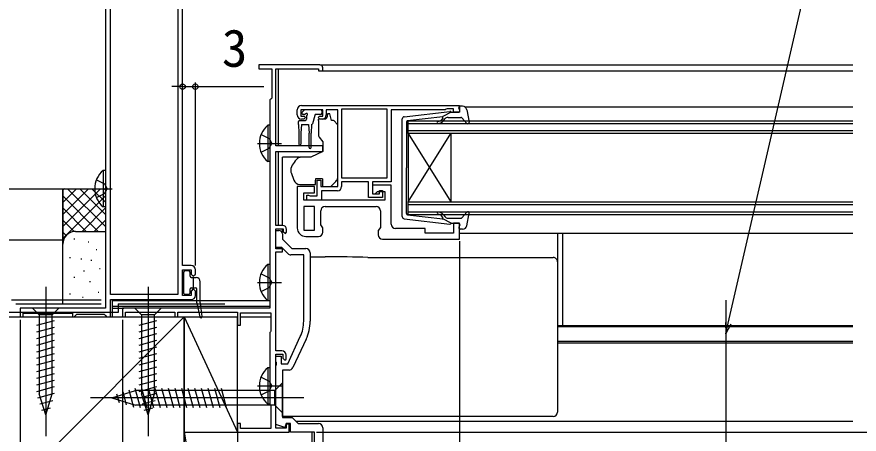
# Model space of a CAD drawing. Units: millimetres, scale not verified. Extents: x -525 to 525, y -783 to 778.
# Drawn here: x -276.8 to -79.2, y -570.2 to -472.5 of the extents above; entities that cross this region are included whole.
import ezdxf
from ezdxf.enums import TextEntityAlignment as Align

# ---------------------------------------------------------------- set-up
doc = ezdxf.new("R2010")
doc.units = ezdxf.units.MM
doc.header["$LTSCALE"] = 4
for name, color, linetype in [('0-2_YKK_11', 7, 'Continuous'), ('0-4_YKK_12', 2, 'Continuous'), ('0-5_YKK_13', 4, 'Continuous'), ('0-7_YKK_D', 6, 'Continuous'), ('0-9_YSS_K', 3, 'Continuous'), ('0-A_YSS_KE', 3, 'Continuous')]:
    doc.layers.add(name, color=color, linetype=linetype)
doc.styles.add('ＭＳ ゴシック', font='')
doc.styles.get('ＭＳ ゴシック').set_extended_font_data('MS Gothic')

msp = doc.modelspace()

# ---------------------------------------------------------------- linework, layer by layer
at = {"layer": '0-2_YKK_11'}
for p, q in [((-210.996, -495.399), (-210.996, -494.199)), ((-204.496, -516.899), (-192.496, -516.899)), ((-215.996, -523.099), (-215.996, -522.999)), ((-208.996, -523.899), (-205.996, -523.899)), ((-207.996, -527.699), (-207.996, -543.76)), ((-208.933, -547.986), (-212.027, -554.621))]:
    msp.add_line(p, q, dxfattribs=at)
for points in [[(-255.995, -435.699), (-255.995, -540.699), (-275.995, -540.699), (-275.995, -542.699), (-275.295, -542.699), (-275.295, -541.899), (-263.695, -541.899), (-263.695, -542.699), (-263.295, -542.699), (-262.995, -542.399), (-262.695, -542.099), (-256.295, -542.099), (-255.995, -542.399), (-255.695, -542.699), (-254.795, -542.699), (-254.795, -538.699), (-235.895, -538.699)], [(-235.895, -530.699), (-237.895, -530.699), (-237.895, -450.899), (-215.995, -450.899), (-215.995, -449.699), (-217.095, -449.699), (-217.095, -445.157), (-217.215, -444.974), (-217.215, -444.424), (-217.095, -444.24), (-217.095, -440.299)], [(-205.696, -483.699), (-219.996, -483.699), (-219.996, -484.599), (-216.996, -484.599), (-216.996, -491.499), (-217.196, -491.699), (-217.396, -491.899)], [(-214.496, -521.299), (-215.996, -521.299), (-215.996, -503.999), (-204.996, -503.999), (-204.996, -502.699), (-215.996, -502.699), (-215.996, -484.599), (-205.996, -484.599), (-205.996, -485.099), (-204.996, -485.099), (-204.996, -484.399)], [(-217.396, -491.899), (-217.396, -540.699), (-251.996, -540.699), (-251.996, -542.699), (-251.296, -542.699), (-251.296, -541.599), (-239.696, -541.599), (-239.696, -542.699), (-238.996, -542.699), (-238.996, -541.599), (-224.996, -541.599), (-224.996, -544.699), (-224.296, -544.699), (-224.296, -541.799), (-217.196, -541.799), (-217.196, -546.052), (-217.296, -546.225), (-217.396, -546.399), (-217.396, -563.199), (-217.296, -563.372), (-217.196, -563.545), (-217.196, -568.899), (-224.296, -568.899), (-224.296, -567.699), (-224.996, -567.699), (-224.996, -569.699), (-212.896, -569.699), (-212.896, -567.899), (-213.596, -567.899), (-213.596, -568.799), (-215.996, -568.799), (-215.996, -551.499), (-214.396, -551.499), (-214.396, -552.399), (-213.896, -552.899), (-213.596, -552.599), (-213.596, -551.699)], [(-209.996, -493.199), (-172.996, -493.199), (-172.996, -494.799), (-174.396, -494.799), (-174.396, -493.999), (-175.849, -493.999), (-176.072, -494.099), (-176.296, -494.199), (-188.996, -494.199), (-188.996, -511.099), (-193.396, -511.099), (-193.396, -513.899), (-191.696, -513.899), (-191.696, -513.099), (-190.996, -513.099), (-190.996, -514.799), (-194.296, -514.799), (-194.296, -511.099), (-200.596, -511.099), (-200.596, -512.199)], [(-205.196, -496.399), (-205.696, -496.399), (-206.096, -495.999), (-205.796, -495.699), (-204.996, -495.699), (-204.996, -494.199), (-210.196, -494.199), (-210.196, -495.699), (-209.396, -495.699), (-209.096, -495.999), (-209.496, -496.399), (-209.996, -496.399)], [(-201.596, -513.199), (-205.296, -513.199), (-205.296, -515.399), (-208.796, -515.399), (-208.796, -514.199), (-208.396, -514.199), (-208.172, -514.299), (-207.949, -514.399), (-206.296, -514.399), (-206.296, -510.699), (-205.496, -510.699), (-205.496, -512.199), (-201.496, -512.199), (-201.496, -494.199), (-204.196, -494.199), (-204.196, -495.399)], [(-190.496, -515.399), (-209.496, -515.399), (-209.496, -513.699), (-206.996, -513.699), (-206.996, -512.199), (-210.996, -512.199), (-210.996, -521.899)], [(-188.996, -520.999), (-188.996, -511.899), (-193.396, -511.899), (-193.396, -513.899), (-192.696, -513.899), (-192.196, -513.399), (-190.496, -513.399), (-190.496, -515.399)], [(-204.996, -522.899), (-204.996, -521.899), (-205.496, -521.185), (-205.496, -517.899)], [(-191.496, -517.899), (-191.496, -521.785), (-191.996, -522.499), (-191.996, -523.499)], [(-190.996, -524.499), (-172.996, -524.499), (-172.996, -520.799), (-174.396, -520.799), (-174.396, -523.099), (-180.996, -523.099), (-180.996, -521.999), (-187.996, -521.999)], [(-214.596, -550.699), (-215.996, -550.699), (-215.996, -527.499), (-214.496, -527.499), (-214.496, -526.799), (-215.996, -526.799), (-215.996, -522.099), (-214.296, -522.099), (-214.296, -522.699), (-213.796, -523.199), (-213.496, -522.899), (-213.496, -522.299)], [(-213.21, -527.906), (-214.617, -526.499), (-215.996, -526.499), (-215.996, -522.499), (-215.296, -522.499)], [(-214.496, -523.299), (-214.496, -524.499), (-212.296, -526.699), (-208.996, -526.699)], [(-209.496, -543.76), (-209.496, -528.199), (-212.503, -528.199)], [(-234.895, -537.699), (-234.895, -536.699), (-235.395, -536.199), (-235.895, -536.699), (-235.895, -537.699), (-237.895, -537.699), (-237.895, -531.699), (-235.895, -531.699), (-235.895, -532.699), (-235.395, -533.199), (-234.895, -532.699), (-234.895, -531.699)], [(-204.996, -568.699), (-204.996, -584.699), (-207.496, -584.699), (-207.496, -583.199), (-206.996, -583.199), (-206.996, -569.699), (-212.596, -569.699), (-212.596, -567.699), (-213.596, -567.699), (-213.954, -568.683), (-215.996, -567.94), (-215.996, -554.157), (-215.876, -553.974), (-215.876, -553.424), (-215.996, -553.24), (-215.996, -551.899), (-214.796, -551.899), (-214.796, -553.699), (-213.251, -553.699), (-210.292, -547.353)], [(-212.933, -555.199), (-214.496, -555.199), (-214.496, -566.299), (-212.196, -566.299), (-210.796, -567.699), (-205.996, -567.699)]]:
    msp.add_lwpolyline(points, dxfattribs=at)
for points in [[(-238.995, -450.899), (-238.995, -537.499), (-254.795, -537.499), (-254.795, -450.899)], [(-189.896, -510.199), (-189.896, -494.099), (-200.596, -494.099), (-200.596, -510.199)], [(-209.496, -516.899), (-209.496, -522.399), (-206.996, -522.399), (-206.996, -516.899)]]:
    msp.add_lwpolyline(points, close=True, dxfattribs=at)
for centre, radius, start, end in [((-205.696, -484.399), 0.7, 0.00001, 89.99999), ((-209.996, -494.199), 1, 90.00001, 179.99999), ((-209.996, -495.399), 1, 180.00001, 269.99999), ((-205.196, -495.399), 1, 270.00001, 359.99999), ((-201.596, -512.199), 1, 270.00001, 359.99999), ((-204.496, -517.899), 1, 90.00001, 179.99999), ((-192.496, -517.899), 1, 0.00001, 89.99999), ((-214.496, -522.299), 1, 0.00001, 89.99999), ((-187.996, -520.999), 1, 180.00001, 269.99999), ((-215.296, -523.299), 0.8, 0, 89.99998), ((-208.996, -521.899), 2, 180.00001, 269.99999), ((-205.996, -522.899), 1, 270.00001, 359.99999), ((-190.996, -523.499), 1, 180.00001, 269.99999), ((-208.996, -527.699), 1, 0, 89.99998), ((-212.503, -527.199), 1, 225.00001, 270), ((-235.895, -531.699), 1, 0.00001, 89.99999), ((-235.895, -537.699), 1, 270.00001, 359.99999), ((-217.996, -543.76), 8.5, 335, 0), ((-217.996, -543.76), 10, 335, 0), ((-214.596, -551.699), 1, 0.00001, 89.99999), ((-212.933, -554.199), 1, 270, 335), ((-205.996, -568.699), 1, 0, 89.99998)]:
    msp.add_arc(centre, radius, start, end, dxfattribs=at)
at = {"layer": '0-4_YKK_12'}
for p, q in [((-205.696, -483.699), (-80.745, -483.699)), ((-215.496, -484.599), (-215.496, -502.699)), ((-205.796, -485.099), (-80.745, -485.099)), ((-171.791, -493.499), (-80.745, -493.499)), ((-184.996, -496.799), (-80.745, -496.799)), ((-80.745, -497.499), (-184.996, -497.499)), ((-184.996, -499.099), (-80.745, -499.099)), ((-184.996, -499.799), (-184.996, -515.799)), ((-184.996, -499.799), (-174.996, -515.799)), ((-184.996, -515.799), (-174.996, -499.799)), ((-174.996, -499.799), (-174.996, -515.799)), ((-215.496, -503.999), (-215.496, -521.299)), ((-184.996, -515.799), (-80.745, -515.799)), ((-80.745, -516.499), (-184.996, -516.499)), ((-184.996, -518.099), (-80.745, -518.099)), ((-172.996, -523.099), (-80.745, -523.099)), ((-148.746, -544.786), (-148.746, -523.099)), ((-254.295, -542.699), (-254.295, -538.699)), ((-254.295, -538.899), (-217.396, -538.899)), ((-110.495, -538.802), (-110.495, -612.592)), ((-254.295, -540.199), (-217.396, -540.199)), ((-254.295, -540.699), (-251.696, -540.699)), ((-254.295, -542.699), (-224.996, -542.7)), ((-224.296, -542.7), (-217.196, -542.7)), ((-149.996, -544.786), (-80.745, -544.786)), ((-149.996, -544.999), (-80.745, -544.999)), ((-149.996, -548.399), (-80.745, -548.399)), ((-149.996, -548.799), (-80.745, -548.799)), ((-211.296, -567.199), (-80.745, -567.199)), ((-207.496, -584.699), (-207.496, -569.699))]:
    msp.add_line(p, q, dxfattribs=at)
for points in [[(-80.745, -499.799), (-184.996, -499.799), (-184.996, -496.799)], [(-80.745, -518.799), (-184.996, -518.799), (-184.996, -515.799)]]:
    msp.add_lwpolyline(points, dxfattribs=at)
at = {"layer": '0-5_YKK_13'}
for p, q in [((-172.907, -494.418), (-173.085, -493.779)), ((-172.227, -493.399), (-172.796, -493.399)), ((-209.858, -494.786), (-209.358, -494.286)), ((-209.307, -495.299), (-209.646, -495.299)), ((-205.546, -494.199), (-209.146, -494.199)), ((-206.905, -495.521), (-207.429, -497.476)), ((-205.546, -495.299), (-206.616, -495.299)), ((-205.246, -494.499), (-205.246, -494.999)), ((-185.954, -495.847), (-175.213, -494.601)), ((-174.896, -494.799), (-176.896, -495.812)), ((-174.896, -494.799), (-173.196, -494.799)), ((-171.244, -494.216), (-170.701, -497.144)), ((-210.746, -497.699), (-210.746, -496.999)), ((-210.746, -497.699), (-210.646, -499.699)), ((-210.446, -496.699), (-209.146, -496.699)), ((-210.046, -497.699), (-210.146, -499.699)), ((-210.046, -497.699), (-208.346, -497.699)), ((-208.846, -495.76), (-208.846, -496.399)), ((-208.346, -497.699), (-208.246, -499.699)), ((-207.646, -497.69), (-207.746, -499.699)), ((-204.365, -496.399), (-205.996, -496.399)), ((-205.996, -496.699), (-205.996, -496.399)), ((-205.996, -496.699), (-205.996, -500.325)), ((-202.703, -496.699), (-202.994, -496.699)), ((-201.642, -497.552), (-202.349, -496.845)), ((-186.396, -519.253), (-186.396, -496.344)), ((-185.396, -497.066), (-185.396, -507.799)), ((-185.13, -496.768), (-176.896, -495.812)), ((-176.882, -496.158), (-177.204, -496.541)), ((-176.821, -496.863), (-176.396, -496.356)), ((-175.63, -495.999), (-172.628, -495.999)), ((-172.407, -496.096), (-171.218, -497.401)), ((-217.905, -497.848), (-217.905, -506.348)), ((-217.396, -497.848), (-217.905, -497.848)), ((-217.396, -497.848), (-217.396, -506.348)), ((-210.646, -499.699), (-210.646, -502.249)), ((-210.146, -499.699), (-210.146, -502.249)), ((-208.246, -503.049), (-208.246, -499.699)), ((-207.746, -503.049), (-207.746, -499.699)), ((-201.496, -508.764), (-201.496, -497.906)), ((-219.492, -500.023), (-217.585, -500.953)), ((-217.585, -500.953), (-216.976, -502.098)), ((-217.396, -500.098), (-217.396, -504.098)), ((-220.353, -502.098), (-214.676, -502.098)), ((-219.492, -504.173), (-217.585, -503.243)), ((-217.585, -503.243), (-216.976, -502.098)), ((-214.496, -505.638), (-214.496, -505.338)), ((-210.474, -505.338), (-214.496, -505.338)), ((-210.478, -505.322), (-210.621, -505.393)), ((-210.478, -505.322), (-210.328, -505.299)), ((-207.784, -505.299), (-210.328, -505.299)), ((-204.996, -503.999), (-207.784, -505.299)), ((-217.396, -506.348), (-217.905, -506.348)), ((-214.496, -506.738), (-214.496, -505.638)), ((-256.504, -508.449), (-256.504, -516.949)), ((-255.995, -508.449), (-256.504, -508.449)), ((-255.995, -508.449), (-255.995, -516.949)), ((-212.496, -508.122), (-212.496, -508.725)), ((-212.466, -508.896), (-211.805, -510.712)), ((-201.496, -509.771), (-201.496, -508.764)), ((-185.396, -518.531), (-185.396, -507.799)), ((-255.995, -510.699), (-255.995, -514.699)), ((-206.696, -510.399), (-206.696, -510.699)), ((-205.096, -510.399), (-206.696, -510.399)), ((-259.486, -512.699), (-254.4, -512.699)), ((-255.995, -516.949), (-256.504, -516.949)), ((-185.13, -518.829), (-176.896, -519.785)), ((-176.882, -519.439), (-177.204, -519.056)), ((-176.821, -518.734), (-176.396, -519.241)), ((-172.407, -519.501), (-171.218, -518.196)), ((-171.244, -521.381), (-170.701, -518.453)), ((-185.954, -519.75), (-175.213, -520.997)), ((-174.896, -520.799), (-176.896, -519.785)), ((-175.63, -519.599), (-172.628, -519.599)), ((-174.896, -520.799), (-173.196, -520.799)), ((-172.907, -521.179), (-173.085, -521.818)), ((-214.496, -522.958), (-214.496, -522.116)), ((-172.227, -522.199), (-172.796, -522.199)), ((-207.996, -528.636), (-204.487, -528.636)), ((-194.467, -528.823), (-150.996, -528.823)), ((-149.996, -529.306), (-149.996, -529.821)), ((-217.905, -530.449), (-217.905, -538.949)), ((-217.396, -530.449), (-217.905, -530.449)), ((-217.396, -530.449), (-217.396, -538.949)), ((-149.996, -529.821), (-149.996, -530.819)), ((-237.645, -532.249), (-237.645, -537.149)), ((-236.445, -531.949), (-237.345, -531.949)), ((-236.145, -533.199), (-236.145, -532.249)), ((-217.396, -532.699), (-217.396, -536.699)), ((-235.845, -533.499), (-234.745, -533.499)), ((-235.345, -535.899), (-235.345, -533.499)), ((-233.745, -539.48), (-233.745, -534.499)), ((-220.353, -534.699), (-214.676, -534.699)), ((-269.995, -535.699), (-269.995, -570.699)), ((-245.995, -535.699), (-245.995, -570.699)), ((-236.145, -537.149), (-236.145, -536.199)), ((-235.845, -535.899), (-234.845, -535.899)), ((-235.388, -535.899), (-235.345, -535.856)), ((-234.545, -539.466), (-234.545, -536.199)), ((-237.345, -537.449), (-236.445, -537.449)), ((-217.396, -538.949), (-217.905, -538.949)), ((-266.895, -540.699), (-273.095, -540.699)), ((-273.095, -540.699), (-271.545, -542.249)), ((-266.895, -540.699), (-268.445, -542.249)), ((-242.895, -540.699), (-249.095, -540.699)), ((-249.095, -540.699), (-247.545, -542.249)), ((-242.895, -540.699), (-244.445, -542.249)), ((-234.538, -539.53), (-233.839, -542.752)), ((-233.743, -539.517), (-233.347, -542.667)), ((-271.545, -542.249), (-271.545, -560.783)), ((-268.445, -542.249), (-271.545, -542.249)), ((-268.445, -560.783), (-268.445, -542.249)), ((-247.545, -542.249), (-247.545, -560.783)), ((-244.445, -542.249), (-247.545, -542.249)), ((-244.445, -560.783), (-244.445, -542.249)), ((-272.095, -544.675), (-267.895, -543.55)), ((-272.095, -546.228), (-267.895, -545.103)), ((-248.095, -544.675), (-243.895, -543.55)), ((-248.095, -546.228), (-243.895, -545.103)), ((-272.095, -547.781), (-267.895, -546.655)), ((-248.095, -547.781), (-243.895, -546.655)), ((-272.095, -549.334), (-267.895, -548.208)), ((-248.095, -549.334), (-243.895, -548.208)), ((-272.095, -550.887), (-267.895, -549.761)), ((-248.095, -550.887), (-243.895, -549.761)), ((-272.095, -552.44), (-267.895, -551.314)), ((-272.095, -553.993), (-267.895, -552.867)), ((-248.095, -552.44), (-243.895, -551.314)), ((-248.095, -553.993), (-243.895, -552.867)), ((-272.095, -555.545), (-267.895, -554.42)), ((-248.095, -555.545), (-243.895, -554.42)), ((-217.905, -554.649), (-217.905, -563.149)), ((-217.396, -554.649), (-217.905, -554.649)), ((-217.396, -554.649), (-217.396, -563.149)), ((-272.095, -557.098), (-267.895, -555.973)), ((-248.095, -557.098), (-243.895, -555.973)), ((-217.396, -556.899), (-217.396, -560.899)), ((-272.095, -558.651), (-267.895, -557.526)), ((-248.095, -558.651), (-243.895, -557.526)), ((-220.353, -558.899), (-214.676, -558.899)), ((-214.496, -558.198), (-216.246, -559.948)), ((-214.496, -565.198), (-214.496, -558.198)), ((-272.095, -560.204), (-267.895, -559.079)), ((-271.836, -561.688), (-267.895, -560.632)), ((-269.995, -565.699), (-271.545, -560.783)), ((-269.995, -565.699), (-268.445, -560.783)), ((-254.496, -561.698), (-248.946, -559.948)), ((-253.35, -560.76), (-252.8, -562.809)), ((-251.918, -560.308), (-251.104, -563.344)), ((-250.486, -559.857), (-249.408, -563.879)), ((-249.054, -559.405), (-247.823, -563.998)), ((-216.246, -559.948), (-248.946, -559.948)), ((-248.095, -560.204), (-243.895, -559.079)), ((-247.836, -561.688), (-243.895, -560.632)), ((-245.995, -565.699), (-247.545, -560.783)), ((-247.503, -559.398), (-246.27, -563.998)), ((-245.995, -565.699), (-244.445, -560.783)), ((-245.95, -559.398), (-244.717, -563.998)), ((-244.397, -559.398), (-243.164, -563.998)), ((-242.844, -559.398), (-241.612, -563.998)), ((-241.291, -559.398), (-240.059, -563.998)), ((-239.738, -559.398), (-238.506, -563.998)), ((-238.185, -559.398), (-236.953, -563.998)), ((-236.632, -559.398), (-235.4, -563.998)), ((-235.08, -559.398), (-233.847, -563.998)), ((-233.527, -559.398), (-232.294, -563.998)), ((-231.974, -559.398), (-230.741, -563.998)), ((-230.421, -559.398), (-229.188, -563.998)), ((-228.868, -559.398), (-227.635, -563.998)), ((-216.246, -563.448), (-216.246, -559.948)), ((-271.385, -563.12), (-268.349, -562.306)), ((-209.496, -561.698), (-259.496, -561.698)), ((-254.496, -561.698), (-248.946, -563.448)), ((-247.385, -563.12), (-244.349, -562.306)), ((-270.933, -564.552), (-268.883, -564.002)), ((-216.246, -563.448), (-248.946, -563.448)), ((-246.933, -564.552), (-244.883, -564.002)), ((-217.396, -563.149), (-217.905, -563.149)), ((-214.496, -565.198), (-216.246, -563.448)), ((-214.496, -564.667), (-214.496, -564.055)), ((-214.496, -565.303), (-214.496, -564.667)), ((-149.996, -564.666), (-149.996, -565.082)), ((-214.496, -565.664), (-214.496, -565.303))]:
    msp.add_line(p, q, dxfattribs=at)
for points in [[(-202.994, -496.699), (-203.396, -495.199), (-203.896, -495.199), (-203.896, -495.399)], [(-205.879, -500.646), (-204.996, -501.699), (-204.996, -503.999)], [(-214.496, -521.299), (-214.496, -519.572), (-214.496, -507.809), (-214.496, -506.87), (-214.496, -506.738)], [(-258.091, -510.624), (-256.184, -511.554), (-255.575, -512.699)], [(-210.396, -511.699), (-206.696, -511.699), (-206.696, -510.699)], [(-205.096, -510.399), (-205.096, -512.199), (-203.096, -512.199), (-202.082, -511.185)], [(-258.091, -514.774), (-256.184, -513.844), (-255.575, -512.699)], [(-149.996, -523.099), (-149.996, -523.684), (-149.996, -529.306)], [(-149.996, -530.819), (-149.996, -554.805), (-149.996, -558.07), (-149.996, -564.666)], [(-219.492, -532.624), (-217.585, -533.554), (-216.976, -534.699)], [(-219.492, -536.774), (-217.585, -535.844), (-216.976, -534.699)], [(-219.492, -556.824), (-217.585, -557.754), (-216.976, -558.899)], [(-219.492, -560.974), (-217.585, -560.044), (-216.976, -558.899)], [(-150.996, -566.083), (-214.496, -566.083), (-214.496, -565.664)]]:
    msp.add_lwpolyline(points, dxfattribs=at)
for centre, radius, start, end in [((-172.796, -493.699), 0.3, 90, 195.56536), ((-172.227, -494.399), 1, 10.51214, 90), ((-209.646, -494.999), 0.3, 135, 270), ((-209.146, -494.499), 0.3, 90, 135), ((-209.307, -494.999), 0.3, 270, 326.94427), ((-208.846, -495.299), 0.25, 303.05573, 146.94427), ((-208.546, -495.76), 0.3, 123.05573, 180), ((-206.616, -495.599), 0.3, 90, 165), ((-205.546, -494.499), 0.3, 0, 90), ((-205.546, -494.999), 0.3, 270, 0), ((-205.196, -495.399), 1.3, 309.71517, 0), ((-175.179, -494.899), 0.3, 19.47122, 96.62089), ((-173.196, -494.499), 0.3, 270, 15.56536), ((-210.446, -496.999), 0.3, 90, 180), ((-209.146, -496.399), 0.3, 270, 0), ((-207.719, -497.399), 0.3, 284.13781, 345), ((-202.703, -497.199), 0.5, 45, 90), ((-201.996, -497.906), 0.5, 0, 45), ((-185.896, -496.344), 0.5, 96.62089, 180), ((-185.096, -497.066), 0.3, 96.62089, 180), ((-177.97, -497.149), 0.25, 90, 270), ((-177.97, -495.899), 1, 270, 319.99999), ((-177.97, -495.899), 1.5, 270, 319.99999), ((-177.036, -496.03), 0.2, 319.99999, 96.62089), ((-175.63, -496.999), 1, 90, 139.99999), ((-172.628, -496.299), 0.3, 42.35531, 90), ((-170.996, -497.199), 0.3, 222.35531, 10.51214), ((-214.365, -502.098), 5.531, 129.79413, 230.20587), ((-205.496, -500.325), 0.5, 180, 220), ((-210.396, -502.249), 0.25, 180, 0), ((-207.996, -503.049), 0.25, 180, 0), ((-207.696, -509.449), 5, 125.79537, 162.85379), ((-252.964, -512.699), 5.531, 129.79413, 230.20587), ((-211.996, -508.122), 0.5, 162.85379, 180), ((-211.996, -508.725), 0.5, 180, 200), ((-210.396, -510.199), 1.5, 200, 270), ((-203.496, -509.771), 2, 315, 341.68666), ((-203.496, -509.771), 2, 341.68666, 0), ((-185.896, -519.253), 0.5, 180, 263.37911), ((-185.096, -518.531), 0.3, 180, 263.37911), ((-177.97, -518.449), 0.25, 90, 270), ((-177.97, -519.699), 1.5, 40.00001, 90), ((-177.97, -519.699), 1, 40.00001, 90), ((-177.036, -519.568), 0.2, 263.37911, 40.00001), ((-175.63, -518.599), 1, 220.00001, 270), ((-170.996, -518.399), 0.3, 349.48786, 137.64469), ((-175.179, -520.699), 0.3, 263.37911, 340.52878), ((-173.196, -521.099), 0.3, 344.43464, 90), ((-172.628, -519.299), 0.3, 270, 317.64469), ((-172.227, -521.199), 1, 270, 349.48786), ((-172.796, -521.899), 0.3, 164.43464, 270), ((-150.995, -529.822), 0.999, 0.05348, 90.05355), ((-214.365, -534.699), 5.531, 129.79413, 230.20587), ((-237.345, -532.249), 0.3, 90, 180), ((-236.445, -532.249), 0.3, 0, 90), ((-235.845, -533.199), 0.3, 180, 270), ((-234.745, -534.499), 1, 0, 90), ((-237.345, -537.149), 0.3, 180, 270), ((-236.445, -537.149), 0.3, 270, 0), ((-235.845, -536.199), 0.3, 90, 180), ((-234.845, -536.199), 0.3, 0, 90), ((-234.245, -539.466), 0.3, 180, 192.23969), ((-233.445, -539.48), 0.3, 180, 187.15965), ((-233.595, -542.699), 0.25, 192.23969, 7.15965), ((-214.365, -558.899), 5.531, 129.79413, 230.20587)]:
    msp.add_arc(centre, radius, start, end, dxfattribs=at)
for centre, major_axis, ratio, start_param, end_param in [((-204.813, -529.798), (19, 0), 0.061163, 0.9949745, 1.5536451), ((-150.996, -565.082), (0, -1.002), 0.998135, 6.2831853, 7.8539816)]:
    msp.add_ellipse(centre, major_axis=major_axis, ratio=ratio, start_param=start_param, end_param=end_param, dxfattribs=at)
at = {"layer": '0-7_YKK_D'}
for p, q in [((-234.895, -530.699), (-234.895, -487.799)), ((-237.895, -488.799), (-240.445, -488.799)), ((-237.895, -488.799), (-234.895, -488.799)), ((-234.895, -488.799), (-218.84, -488.799)), ((-172.996, -524.999), (-172.996, -693.699)), ((-275.995, -543.399), (-275.995, -733.699)), ((-251.995, -543.399), (-251.995, -713.699)), ((-206.496, -569.699), (109.502, -569.699))]:
    msp.add_line(p, q, dxfattribs=at)
for points in [[(-110.495, -546.7), (-109.921, -544.215), (-64.932, -349.346), (70.127, -349.346)], [(-110.587, -544.062), (-110.495, -546.7), (-109.256, -544.369)]]:
    msp.add_lwpolyline(points, dxfattribs=at)
for centre in [(-237.895, -488.799), (-234.895, -488.799)]:
    msp.add_circle(centre, 0.637, dxfattribs=at)
at = {"layer": '0-9_YSS_K'}
for p, q in [((-265.991, -512.7), (-255.991, -512.7)), ((-265.991, -525.7), (-265.991, -512.7)), ((-257.133, -512.7), (-265.991, -521.558)), ((-259.961, -512.7), (-265.991, -518.729)), ((-262.79, -512.7), (-265.991, -515.901)), ((-265.618, -512.7), (-265.991, -513.073)), ((-255.991, -521.558), (-264.849, -512.7)), ((-255.995, -518.725), (-262.02, -512.7)), ((-255.995, -515.897), (-259.192, -512.7)), ((-255.991, -513.073), (-256.363, -512.7)), ((-257.677, -522.7), (-265.991, -514.386)), ((-255.995, -514.39), (-265.991, -524.386)), ((-260.506, -522.7), (-265.991, -517.215)), ((-255.995, -517.219), (-261.476, -522.7)), ((-263.316, -522.718), (-265.991, -520.043)), ((-255.991, -520.043), (-258.648, -522.7)), ((-265.196, -523.666), (-265.991, -522.872)), ((-262.991, -522.7), (-255.991, -522.7)), ((-263.186, -524.528), (-263.386, -524.528)), ((-259.848, -525.195), (-260.048, -525.195)), ((-265.991, -539.7), (-265.991, -525.7)), ((-257.991, -527.026), (-258.191, -527.026)), ((-264.187, -528.867), (-264.387, -528.867)), ((-261.517, -529.201), (-261.717, -529.201)), ((-259.18, -529.535), (-259.38, -529.535)), ((-260.914, -531.994), (-261.114, -531.994)), ((-257.207, -531.455), (-257.407, -531.455)), ((-263.186, -533.541), (-263.386, -533.541)), ((-259.514, -534.542), (-259.714, -534.542)), ((-257.511, -537.049), (-257.711, -537.049)), ((-264.187, -537.382), (-264.387, -537.382)), ((-261.183, -538.214), (-261.383, -538.214)), ((-237.496, -542.7), (-342.496, -647.7)), ((-237.496, -542.7), (-224.996, -569.699)), ((-224.996, -569.699), (-224.996, -542.7)), ((-237.496, -569.699), (-224.996, -569.699)), ((-237.496, -647.7), (-237.496, -569.699)), ((-237.496, -569.699), (-224.996, -647.7))]:
    msp.add_line(p, q, dxfattribs=at)
for points in [[(-237.496, -569.699), (-237.496, -542.7), (-224.996, -542.7)], [(-237.496, -569.699), (-224.996, -569.699), (-224.996, -647.7)]]:
    msp.add_lwpolyline(points, dxfattribs=at)
msp.add_arc((-262.991, -525.7), 3, 90, 180, dxfattribs=at)
at = {"layer": '0-A_YSS_KE'}
for p, q in [((-424.991, -524.7), (-265.991, -524.7)), ((-278, -538.7), (-257.005, -538.7)), ((-277, -539.7), (-257.004, -539.7)), ((-252.995, -539.704), (-252.995, -541.704)), ((-252.995, -539.704), (-227.995, -539.704)), ((-252.995, -541.704), (-302.995, -541.704))]:
    msp.add_line(p, q, dxfattribs=at)
msp.add_lwpolyline([(-424.991, -512.7), (-265.991, -512.7), (-265.991, -524.7)], dxfattribs=at)
msp.add_lwpolyline([(-342.496, -647.7), (-342.496, -542.7), (-237.496, -542.7), (-237.496, -647.7)], close=True, dxfattribs=at)

# ---------------------------------------------------------------- texts
at = {"layer": '0-7_YKK_D', "style": 'ＭＳ ゴシック'}
msp.add_text('3', height=8.798, dxfattribs=at).set_placement((-228.681, -486.799), align=Align.BOTTOM_LEFT)

doc.saveas('drawing.dxf')
